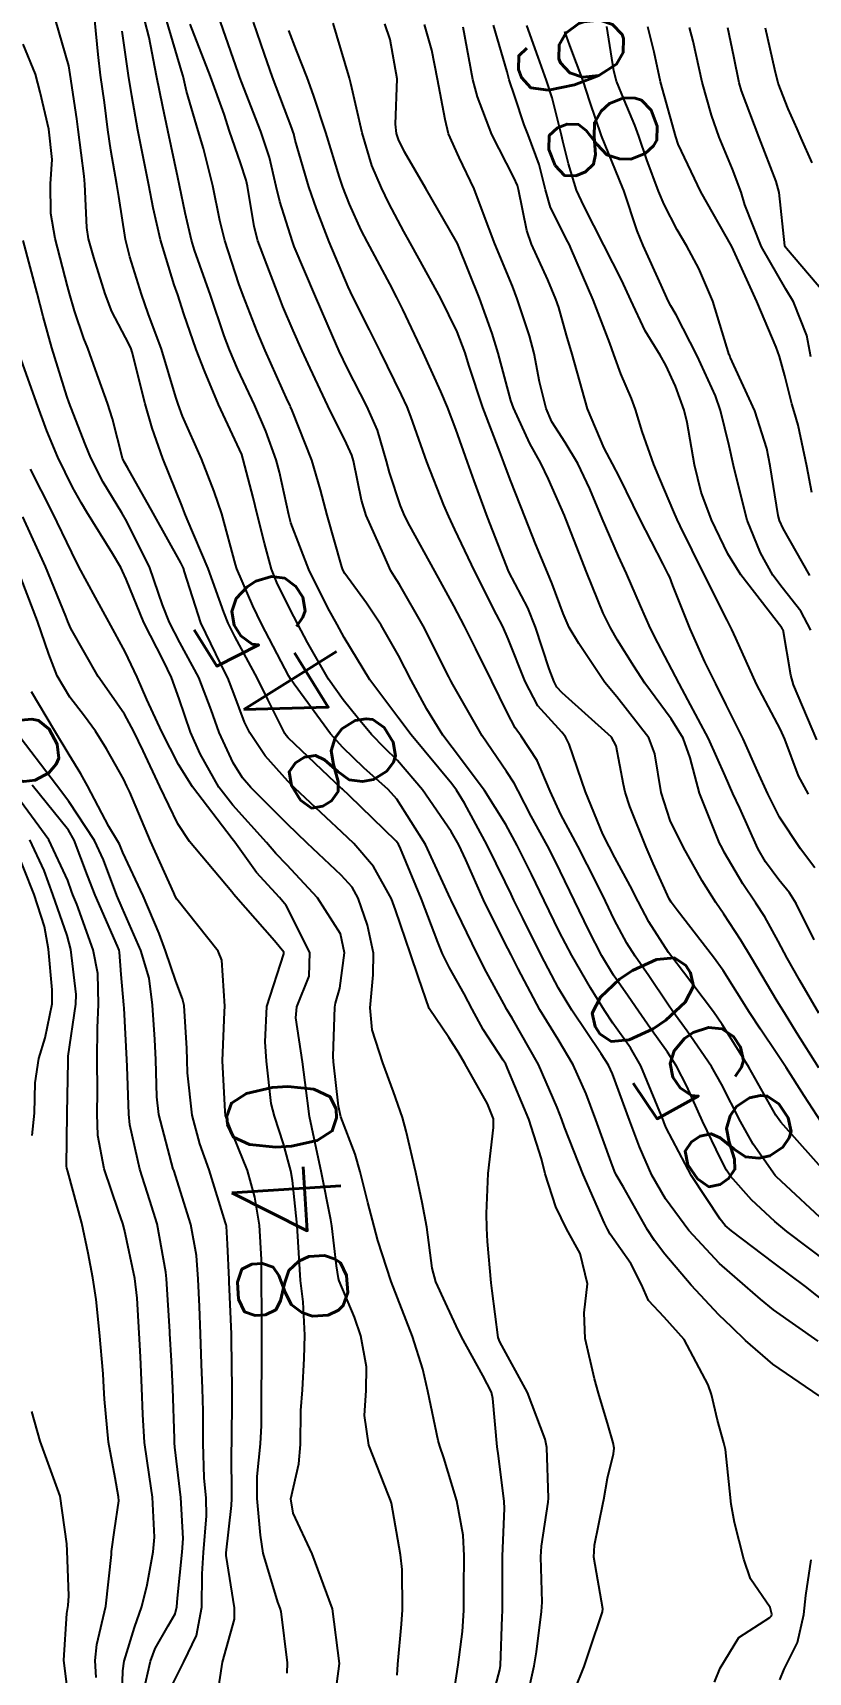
# Model space of a CAD drawing. Header units: metres. Extents: x 307586 to 320046, y 7427249 to 7434250.
# Drawn here: x 319973.7 to 320002, y 7429319.7 to 7429379.7 of the extents above; entities that cross this region are included whole.
import ezdxf
from ezdxf.enums import TextEntityAlignment as Align

# ---------------------------------------------------------------- set-up
doc = ezdxf.new("R2010")
doc.units = ezdxf.units.M
doc.header["$MEASUREMENT"] = 0
for name, color, linetype in [('Cotas', 45, 'Continuous'), ('Curvas de Nivel 1m', 11, 'Continuous'), ('Curvas de Nivel 5m', 15, 'Continuous')]:
    doc.layers.add(name, color=color, linetype=linetype)
doc.styles.add('Style-STANDARD', font='STANDARD.shx')

msp = doc.modelspace()

# ---------------------------------------------------------------- linework, layer by layer
at = {"layer": 'Curvas de Nivel 1m', "flags": 128}
for points, elevation in [([(319998.588, 7429319.369), (319998.804, 7429319.887), (319999.481, 7429321.005), (320000.621, 7429321.734), (320000.68, 7429321.801), (320000.687, 7429321.859), (320000.625, 7429322.109), (319999.914, 7429323.149), (319999.66, 7429323.875), (319999.329, 7429325.214), (319999.197, 7429325.882), (319999.155, 7429326.361), (319998.998, 7429327.885), (319998.939, 7429328.13), (319998.704, 7429328.957), (319998.483, 7429329.892), (319998.364, 7429330.247), (319997.484, 7429331.903), (319996.751, 7429332.724), (319996.176, 7429333.338), (319995.918, 7429333.923), (319995.528, 7429334.686), (319994.781, 7429335.764), (319994.675, 7429335.941), (319994.567, 7429336.162), (319993.789, 7429337.95), (319993.108, 7429339.68), (319993.008, 7429339.958), (319992.84, 7429340.402), (319992.15, 7429341.967), (319991.19, 7429343.667), (319990.997, 7429343.979), (319990.885, 7429344.185), (319990.257, 7429345.35), (319989.921, 7429345.995), (319988.955, 7429347.987), (319988.944, 7429348.01), (319988.933, 7429348.036), (319988.021, 7429350.019), (319986.978, 7429351.681), (319986.656, 7429352.035), (319985.764, 7429352.822), (319984.998, 7429353.561), (319984.551, 7429354.065), (319983.221, 7429355.878), (319983.085, 7429356.079), (319983.024, 7429356.175), (319982.028, 7429358.095), (319981.711, 7429358.752), (319981.125, 7429360.109), (319981.075, 7429360.264), (319980.57, 7429362.115), (319980.293, 7429362.936), (319979.829, 7429364.123), (319979.139, 7429365.689), (319978.971, 7429366.132), (319978.893, 7429366.387), (319978.362, 7429368.138), (319977.881, 7429369.448), (319977.628, 7429370.146), (319977.213, 7429371.513), (319977.054, 7429372.153), (319976.802, 7429373.72), (319976.737, 7429374.158), (319976.516, 7429375.421), (319976.405, 7429376.163), (319976.278, 7429377.165), (319976.129, 7429378.167), (319976.05, 7429378.918), (319975.93, 7429380.171)], 846), ([(320002.39, 7429331.844), (320000.754, 7429332.995), (320000.281, 7429333.39), (319999.709, 7429333.876), (319998.775, 7429334.691), (319997.656, 7429335.901), (319996.8, 7429337.061), (319996.306, 7429337.918), (319995.851, 7429338.952), (319995.485, 7429339.93), (319994.858, 7429341.625), (319994.712, 7429341.942), (319994.452, 7429342.359), (319993.376, 7429343.955), (319992.891, 7429344.76), (319992.256, 7429345.966), (319991.577, 7429347.326), (319991.256, 7429347.985), (319991.151, 7429348.202), (319990.94, 7429348.649), (319990.275, 7429349.997), (319989.446, 7429351.535), (319989.158, 7429352.008), (319988.985, 7429352.243), (319987.492, 7429354.025), (319987.009, 7429354.672), (319986.43, 7429355.452), (319985.991, 7429356.045), (319985.046, 7429357.592), (319984.79, 7429358.063), (319984.452, 7429358.673), (319983.75, 7429360.073), (319983.099, 7429361.788), (319983.022, 7429362.081), (319982.677, 7429363.645), (319982.555, 7429364.089), (319982.179, 7429365.14), (319981.766, 7429366.101), (319981.162, 7429367.394), (319980.851, 7429368.113), (319980.661, 7429368.632), (319980.153, 7429370.12), (319979.577, 7429371.767), (319979.466, 7429372.128), (319979.233, 7429373.128), (319979.021, 7429374.132), (319978.961, 7429374.418), (319978.593, 7429376.137), (319978.414, 7429377), (319978.183, 7429378.141), (319977.909, 7429379.542), (319977.757, 7429380.146)], 848), ([(320002.756, 7429333.193), (320001.924, 7429333.848), (320000.776, 7429334.702), (319999.215, 7429335.884), (319998.988, 7429336.08), (319998.797, 7429336.312), (319997.75, 7429337.901), (319996.83, 7429339.648), (319996.752, 7429339.831), (319996.722, 7429339.912), (319996.655, 7429340.094), (319995.9, 7429341.924), (319995.519, 7429342.58), (319994.878, 7429343.481), (319994.573, 7429343.943), (319994.06, 7429344.78), (319993.375, 7429345.955), (319992.916, 7429346.837), (319992.367, 7429347.968), (319991.898, 7429348.932), (319991.377, 7429349.984), (319990.964, 7429350.752), (319990.185, 7429351.998), (319988.998, 7429353.568), (319988.662, 7429354.013), (319988.065, 7429354.967), (319987.498, 7429356.025), (319987.036, 7429356.927), (319986.402, 7429358.04), (319985.863, 7429358.85), (319985.072, 7429359.938), (319985, 7429360.061), (319984.956, 7429360.18), (319984.425, 7429362.067), (319984.185, 7429362.997), (319983.869, 7429364.073), (319983.141, 7429365.899), (319983.087, 7429366.026), (319983.067, 7429366.081), (319982.992, 7429366.236), (319982.153, 7429368.095), (319981.864, 7429368.784), (319981.352, 7429370.108), (319981.199, 7429370.53), (319980.681, 7429372.115), (319980.502, 7429372.846), (319980.247, 7429374.12), (319979.9, 7429375.48), (319979.705, 7429376.126), (319979.285, 7429377.583), (319979.152, 7429378.131), (319979.099, 7429378.328), (319978.56, 7429380.138)], 849), ([(320002.795, 7429336.05), (320000.855, 7429337.86), (320000.813, 7429337.908), (320000.013, 7429339.061), (319999.547, 7429339.879), (319998.853, 7429341.252), (319998.48, 7429341.894), (319997.59, 7429343.188), (319997.071, 7429343.908), (319996.887, 7429344.176), (319996.194, 7429345.212), (319995.691, 7429345.928), (319995.384, 7429346.407), (319994.923, 7429347.28), (319994.604, 7429347.943), (319994.275, 7429348.611), (319993.599, 7429349.954), (319992.97, 7429351.118), (319992.578, 7429351.966), (319992.107, 7429353.086), (319991.518, 7429353.982), (319991.302, 7429354.282), (319991.011, 7429354.844), (319990.453, 7429355.996), (319989.863, 7429357.18), (319989.45, 7429358.006), (319989.06, 7429358.755), (319988.368, 7429360.017), (319987.443, 7429361.681), (319987.26, 7429362.028), (319987.107, 7429362.408), (319986.707, 7429363.625), (319986.598, 7429364.038), (319986.264, 7429365.173), (319985.871, 7429366.049), (319985.164, 7429367.434), (319984.864, 7429368.063), (319984.618, 7429368.626), (319983.995, 7429370.072), (319983.22, 7429371.896), (319983.153, 7429372.081), (319982.692, 7429373.543), (319982.563, 7429374.09), (319982.312, 7429375.152), (319981.997, 7429376.099), (319981.29, 7429377.926), (319981.22, 7429378.111), (319981.178, 7429378.227), (319980.524, 7429380.118)], 851), ([(320002.813, 7429337.853), (320001.018, 7429339.858), (320000.837, 7429340.118), (319999.849, 7429341.875), (319999.474, 7429342.486), (319998.878, 7429343.428), (319998.559, 7429343.893), (319997.46, 7429345.35), (319997.031, 7429345.909), (319996.915, 7429346.073), (319996.191, 7429347.19), (319995.798, 7429347.927), (319995.513, 7429348.506), (319994.949, 7429349.545), (319994.735, 7429349.942), (319994.513, 7429350.392), (319993.875, 7429351.951), (319993.271, 7429353.686), (319993.146, 7429353.959), (319993.005, 7429354.123), (319992.134, 7429355.093), (319991.663, 7429355.98), (319991.046, 7429357.547), (319990.845, 7429357.992), (319990.619, 7429358.433), (319989.828, 7429360.002), (319989.096, 7429361.548), (319988.876, 7429362.012), (319988.694, 7429362.427), (319988.075, 7429364.02), (319987.49, 7429365.676), (319987.355, 7429366.028), (319987.149, 7429366.469), (319986.374, 7429368.042), (319985.979, 7429368.846), (319985.366, 7429370.057), (319985.198, 7429370.419), (319984.499, 7429372.067), (319984.031, 7429373.276), (319983.755, 7429374.075), (319983.26, 7429375.788), (319983.201, 7429376.019), (319983.18, 7429376.081), (319983.128, 7429376.219), (319982.428, 7429378.093), (319982.131, 7429378.927), (319981.734, 7429380.104)], 852), ([(320002.406, 7429341.845), (320001.587, 7429343.142), (320001.151, 7429343.857), (320000.889, 7429344.288), (319999.949, 7429345.874), (319999.559, 7429346.52), (319998.929, 7429347.464), (319998.64, 7429347.893), (319998.146, 7429348.693), (319997.455, 7429349.905), (319996.968, 7429350.901), (319996.643, 7429351.915), (319996.412, 7429353.334), (319996.193, 7429353.922), (319995.025, 7429355.417), (319994.581, 7429355.945), (319993.629, 7429357.372), (319993.283, 7429357.958), (319993.058, 7429358.464), (319992.658, 7429359.555), (319992.486, 7429359.969), (319992.041, 7429361.023), (319991.668, 7429361.982), (319991.505, 7429362.382), (319991.117, 7429363.37), (319990.887, 7429363.992), (319990.736, 7429364.385), (319990.116, 7429366), (319989.612, 7429367.56), (319989.475, 7429368.007), (319989.181, 7429368.772), (319988.571, 7429370.016), (319987.777, 7429371.462), (319987.458, 7429372.028), (319987.227, 7429372.446), (319986.683, 7429373.484), (319986.41, 7429374.042), (319986.064, 7429374.86), (319985.705, 7429376.053), (319985.29, 7429377.865), (319985.244, 7429378.06), (319985.213, 7429378.141), (319984.639, 7429380.067)], 854), ([(320002.242, 7429346.525), (320001.583, 7429347.854), (320001.331, 7429348.25), (320000.942, 7429348.726), (320000.456, 7429349.383), (320000.175, 7429349.878), (319999.515, 7429351.344), (319999.269, 7429351.887), (319998.989, 7429352.532), (319998.374, 7429353.896), (319997.623, 7429355.305), (319997.298, 7429355.907), (319997.038, 7429356.421), (319996.522, 7429357.392), (319996.25, 7429357.922), (319995.885, 7429358.751), (319995.371, 7429359.936), (319995.082, 7429360.57), (319994.485, 7429361.946), (319994.031, 7429363.033), (319993.595, 7429363.955), (319993.131, 7429364.726), (319992.649, 7429365.479), (319992.432, 7429365.971), (319992.189, 7429366.943), (319991.995, 7429367.978), (319991.83, 7429368.631), (319991.376, 7429369.987), (319991.2, 7429370.443), (319990.559, 7429371.997), (319990.145, 7429373.09), (319989.801, 7429374.004), (319989.254, 7429375.146), (319988.865, 7429376.014), (319988.747, 7429376.539), (319988.458, 7429378.018), (319988.251, 7429379.073), (319987.984, 7429380.023)], 856), ([(320002.034, 7429351.854), (320001.66, 7429352.53), (320001.166, 7429353.868), (320001.008, 7429354.227), (320000.132, 7429355.879), (319999.369, 7429357.567), (319999.227, 7429357.888), (319999.056, 7429358.228), (319998.209, 7429359.899), (319997.332, 7429361.675), (319997.222, 7429361.909), (319997.106, 7429362.192), (319996.596, 7429363.396), (319996.376, 7429363.921), (319995.945, 7429365.124), (319995.703, 7429365.932), (319995.552, 7429366.329), (319995.166, 7429367.239), (319994.905, 7429367.943), (319994.762, 7429368.359), (319994.152, 7429369.95), (319993.342, 7429371.838), (319993.285, 7429371.959), (319993.224, 7429372.067), (319992.593, 7429373.326), (319992.409, 7429373.973), (319992.176, 7429374.895), (319991.773, 7429375.982), (319991.635, 7429376.351), (319991.284, 7429377.378), (319991.082, 7429377.992), (319991.005, 7429378.284), (319990.51, 7429379.998)], 858), ([(320002.342, 7429353.85), (320001.826, 7429355.053), (320001.482, 7429355.863), (320001.382, 7429356.21), (320001.102, 7429357.869), (320001.085, 7429357.902), (320001.054, 7429357.946), (319999.556, 7429359.885), (319999.084, 7429360.649), (319998.484, 7429361.896), (319998.102, 7429362.911), (319997.858, 7429363.903), (319997.59, 7429365.462), (319997.48, 7429365.907), (319997.162, 7429366.783), (319996.815, 7429367.56), (319996.601, 7429367.919), (319996.06, 7429368.805), (319995.527, 7429369.935), (319995.204, 7429370.646), (319994.551, 7429371.947), (319993.808, 7429373.383), (319993.549, 7429373.957), (319993.257, 7429374.918), (319993.051, 7429375.744), (319992.999, 7429375.964), (319992.651, 7429377.337), (319992.443, 7429377.973), (319992.146, 7429378.822), (319991.732, 7429379.984)], 859), ([(320002.42, 7429329.843), (320000.73, 7429331.003), (319999.722, 7429331.875), (319999.224, 7429332.359), (319998.752, 7429332.817), (319997.738, 7429333.9), (319996.774, 7429335.027), (319996.394, 7429335.53), (319996.148, 7429335.92), (319995.259, 7429337.48), (319995.001, 7429337.937), (319994.941, 7429338.065), (319994.818, 7429338.401), (319994.247, 7429339.946), (319993.897, 7429340.9), (319993.426, 7429341.954), (319992.872, 7429342.883), (319992.207, 7429343.967), (319991.408, 7429345.464), (319991.151, 7429345.978), (319990.91, 7429346.444), (319990.149, 7429347.998), (319989.497, 7429349.455), (319989.237, 7429350.007), (319988.96, 7429350.496), (319987.911, 7429352.021), (319986.994, 7429353.091), (319986.519, 7429353.558), (319986.052, 7429354.044), (319985.573, 7429354.616), (319985.015, 7429355.307), (319984.478, 7429356.065), (319983.705, 7429357.411), (319983.353, 7429358.077), (319983.058, 7429358.634), (319982.583, 7429359.602), (319982.394, 7429360.09), (319982.134, 7429361.048), (319981.868, 7429362.099), (319981.716, 7429362.708), (319981.357, 7429364.106), (319981.298, 7429364.281), (319981.128, 7429364.653), (319980.445, 7429366.117), (319979.934, 7429367.35), (319979.637, 7429368.125), (319979.186, 7429369.432), (319978.959, 7429370.132), (319978.833, 7429370.499), (319978.323, 7429372.139), (319978.066, 7429373.31), (319977.908, 7429374.143), (319977.557, 7429375.85), (319977.496, 7429376.148), (319977.282, 7429377.407), (319977.161, 7429378.152), (319976.93, 7429379.777)], 847), ([(320002.511, 7429339.843), (320001.871, 7429340.827), (320001.217, 7429341.856), (320000.868, 7429342.378), (320000.27, 7429343.262), (319999.875, 7429343.875), (319998.906, 7429345.404), (319998.557, 7429345.894), (319997.224, 7429347.613), (319997.004, 7429347.909), (319996.934, 7429348.035), (319996.355, 7429349.327), (319996.09, 7429349.923), (319995.499, 7429351.408), (319995.325, 7429351.935), (319995.261, 7429352.211), (319995, 7429353.634), (319994.821, 7429353.942), (319993.019, 7429355.562), (319992.828, 7429355.77), (319992.724, 7429355.964), (319992.549, 7429356.448), (319992.042, 7429357.975), (319991.763, 7429358.682), (319991.073, 7429359.99), (319990.286, 7429361.998), (319989.8, 7429363.32), (319989.556, 7429364.006), (319989.135, 7429365.214), (319988.828, 7429366.013), (319988.581, 7429366.586), (319987.934, 7429368.022), (319987.188, 7429369.586), (319987.044, 7429369.885), (319986.968, 7429370.033), (319986.713, 7429370.525), (319985.899, 7429372.05), (319985.673, 7429372.499), (319985.237, 7429373.444), (319984.994, 7429374.062), (319984.879, 7429374.431), (319984.382, 7429376.069), (319983.927, 7429377.43), (319983.695, 7429378.076), (319983.303, 7429379.065), (319983.022, 7429379.796)], 853), ([(320002.267, 7429349.167), (320001.743, 7429349.858), (320000.97, 7429351.022), (320000.541, 7429351.874), (320000.17, 7429352.7), (319999.641, 7429353.884), (319999.022, 7429355.13), (319998.636, 7429355.894), (319998.242, 7429356.696), (319997.706, 7429357.903), (319997.069, 7429359.493), (319996.954, 7429359.794), (319996.902, 7429359.913), (319996.719, 7429360.275), (319995.863, 7429361.929), (319995.613, 7429362.438), (319995.118, 7429363.456), (319994.864, 7429363.943), (319994.553, 7429364.522), (319993.942, 7429365.952), (319993.477, 7429367.65), (319993.39, 7429367.958), (319993.18, 7429368.647), (319992.893, 7429369.668), (319992.787, 7429369.966), (319992.493, 7429370.682), (319991.897, 7429371.98), (319991.724, 7429372.478), (319991.419, 7429373.987), (319991.383, 7429374.126), (319991.247, 7429374.42), (319990.447, 7429375.998), (319989.921, 7429377.366), (319989.75, 7429378.005), (319989.403, 7429379.918)], 857), ([(320002.074, 7429359.855), (320001.099, 7429361.579), (320000.969, 7429361.871), (320000.919, 7429362.057), (320000.63, 7429363.875), (320000.503, 7429364.505), (320000.071, 7429365.881), (319999.172, 7429367.845), (319999.149, 7429367.89), (319999.135, 7429367.929), (319998.538, 7429369.897), (319998.019, 7429371.093), (319997.576, 7429371.906), (319997.229, 7429372.506), (319996.748, 7429373.427), (319996.545, 7429373.92), (319996.122, 7429375.066), (319995.822, 7429375.932), (319995.676, 7429376.333), (319995.286, 7429377.256), (319995.011, 7429377.943), (319994.916, 7429378.325), (319994.65, 7429379.947)], 861), ([(320002.15, 7429362.891), (320001.971, 7429363.857), (320001.648, 7429365.36), (320001.505, 7429365.865), (320001.425, 7429366.136), (320001.166, 7429367.163), (320000.966, 7429367.872), (320000.843, 7429368.207), (320000.139, 7429369.881), (319999.223, 7429371.89), (319998.096, 7429373.901), (319997.269, 7429375.64), (319997.181, 7429375.911), (319996.769, 7429377.399), (319996.612, 7429377.92), (319996.391, 7429379.011), (319996.15, 7429379.927)], 862), ([(320002.115, 7429367.856), (320001.965, 7429368.642), (320001.486, 7429369.866), (320001.2, 7429370.329), (320000.314, 7429371.879), (319999.705, 7429373.419), (319999.564, 7429373.887), (319999.255, 7429374.72), (319998.766, 7429375.895), (319998.483, 7429376.696), (319998.137, 7429377.902), (319997.81, 7429379.403), (319997.679, 7429379.906)], 863), ([(320002.905, 7429369.844), (320001.222, 7429371.817), (320001.188, 7429371.87), (320001.171, 7429371.923), (320000.962, 7429373.873), (320000.854, 7429374.269), (320000.225, 7429375.88), (319999.585, 7429377.592), (319999.501, 7429377.888), (319999.302, 7429378.845), (319999.083, 7429379.892)], 864), ([(319991.739, 7429318.811), (319991.994, 7429319.966), (319992.078, 7429320.488), (319992.27, 7429321.964), (319992.286, 7429322.304), (319992.239, 7429323.964), (319992.26, 7429324.351), (319992.512, 7429325.962), (319992.52, 7429326.106), (319992.454, 7429327.962), (319992.398, 7429328.261), (319991.751, 7429329.97), (319990.741, 7429331.828), (319990.685, 7429331.981), (319990.463, 7429333.687), (319990.422, 7429333.985), (319990.285, 7429335.495), (319990.268, 7429335.988), (319990.255, 7429336.524), (319990.313, 7429337.987), (319990.511, 7429339.666), (319990.51, 7429339.985), (319990.294, 7429340.535), (319989.46, 7429342.001), (319989.243, 7429342.38), (319988.872, 7429342.962), (319988.153, 7429344.017), (319987.764, 7429345.151), (319987.47, 7429346.024), (319986.927, 7429347.626), (319986.777, 7429348.032), (319986.117, 7429349.214), (319985.395, 7429350.053), (319984.959, 7429350.465), (319983.242, 7429352.077), (319982.985, 7429352.33), (319982.163, 7429353.261), (319981.593, 7429354.101), (319981.398, 7429354.496), (319981.017, 7429355.54), (319980.788, 7429356.112), (319980.534, 7429356.611), (319979.8, 7429358.123), (319979.212, 7429359.988), (319979.164, 7429360.129), (319979.076, 7429360.318), (319978.065, 7429362.14), (319977.119, 7429363.808), (319976.994, 7429364.024), (319976.94, 7429364.153), (319976.573, 7429365.594), (319976.392, 7429366.161), (319975.948, 7429367.382), (319975.665, 7429368.173), (319975.53, 7429368.529), (319975.187, 7429369.545), (319975.004, 7429370.182), (319974.931, 7429370.449), (319974.48, 7429372.187), (319974.321, 7429373.1), (319974.309, 7429374.189), (319974.361, 7429375.08), (319974.247, 7429376.19), (319973.933, 7429377.543), (319973.755, 7429378.195), (319973.304, 7429379.304)], 844), ([(319990.585, 7429319.229), (319990.743, 7429319.827), (319990.765, 7429319.978), (319990.832, 7429321.765), (319990.839, 7429321.978), (319990.84, 7429323.779), (319990.843, 7429323.978), (319990.906, 7429325.732), (319990.902, 7429325.978), (319990.688, 7429327.648), (319990.648, 7429327.981), (319990.483, 7429329.755), (319990.434, 7429329.984), (319990.125, 7429330.586), (319989.34, 7429332.001), (319989.147, 7429332.404), (319988.755, 7429333.246), (319988.404, 7429334.014), (319988.268, 7429334.515), (319988.066, 7429336.017), (319987.897, 7429336.919), (319987.665, 7429338.021), (319987.32, 7429339.533), (319987.185, 7429340.026), (319986.847, 7429340.964), (319986.461, 7429342.036), (319986.073, 7429343.24), (319985.997, 7429344.043), (319986.11, 7429345.256), (319986.118, 7429346.042), (319985.896, 7429347.068), (319985.56, 7429348.051), (319985.341, 7429348.458), (319984.941, 7429348.9), (319983.688, 7429350.073), (319982.963, 7429350.77), (319981.635, 7429352.1), (319981.334, 7429352.452), (319980.992, 7429353.005), (319980.476, 7429354.115), (319980.179, 7429354.951), (319979.726, 7429356.123), (319979.042, 7429357.405), (319978.656, 7429358.134), (319978.408, 7429358.788), (319977.941, 7429360.141), (319977.098, 7429361.84), (319976.914, 7429362.153), (319976.226, 7429363.275), (319975.776, 7429364.17), (319975.591, 7429364.636), (319975.139, 7429365.797), (319974.988, 7429366.182), (319974.905, 7429366.424), (319974.354, 7429368.188), (319974.043, 7429369.333), (319973.819, 7429370.194), (319973.305, 7429372.116)], 843), ([(319988.971, 7429318.398), (319989.212, 7429320.001), (319989.379, 7429321.231), (319989.427, 7429321.998), (319989.429, 7429322.796), (319989.434, 7429323.998), (319989.397, 7429324.746), (319989.167, 7429326.002), (319988.687, 7429327.585), (319988.542, 7429328.012), (319988.49, 7429328.217), (319988.113, 7429330.016), (319987.923, 7429330.82), (319987.543, 7429332.022), (319986.763, 7429334.03), (319986.276, 7429335.535), (319986.142, 7429336.04), (319985.918, 7429336.921), (319985.636, 7429338.048), (319985.454, 7429338.686), (319984.927, 7429340.059), (319984.839, 7429340.45), (319984.66, 7429342.062), (319984.65, 7429342.277), (319984.702, 7429344.062), (319984.734, 7429344.212), (319984.89, 7429344.762), (319985.057, 7429346.058), (319984.913, 7429346.755), (319984.076, 7429348.069), (319982.945, 7429349.275), (319982.55, 7429349.687), (319982.203, 7429350.091), (319980.973, 7429351.452), (319980.466, 7429352.115), (319979.785, 7429353.333), (319979.432, 7429354.126), (319979.015, 7429355.348), (319978.729, 7429356.133), (319978.433, 7429356.735), (319977.722, 7429358.143), (319977.069, 7429359.729), (319976.943, 7429360.023), (319976.872, 7429360.153), (319976.572, 7429360.667), (319975.638, 7429362.172), (319975.438, 7429362.507), (319975.112, 7429363.094), (319974.57, 7429364.186), (319974.176, 7429365.146), (319973.797, 7429366.193), (319973.169, 7429367.936)], 842), ([(319986.981, 7429319.634), (319987.014, 7429320.026), (319987.141, 7429321.499), (319987.183, 7429322.024), (319987.164, 7429323.499), (319987.108, 7429324.025), (319986.775, 7429325.916), (319986.742, 7429326.029), (319986.666, 7429326.22), (319985.949, 7429328.041), (319985.792, 7429329.132), (319985.853, 7429330.043), (319985.86, 7429330.909), (319985.653, 7429332.046), (319985.421, 7429332.722), (319984.86, 7429334.059), (319984.841, 7429334.136), (319984.768, 7429334.603), (319984.595, 7429336.062), (319984.562, 7429336.287), (319984.21, 7429338.066), (319984.032, 7429338.856), (319983.776, 7429340.071), (319983.616, 7429341.308), (319983.518, 7429342.073), (319983.28, 7429343.675), (319983.32, 7429344.076), (319983.77, 7429345.196), (319983.786, 7429346.071), (319982.929, 7429347.789), (319982.684, 7429348.084), (319981.837, 7429348.992), (319981.042, 7429350.109), (319980.955, 7429350.23), (319979.495, 7429352.125), (319978.991, 7429352.94), (319978.38, 7429354.136), (319977.827, 7429355.329), (319977.479, 7429356.145), (319977.037, 7429357.062), (319976.433, 7429358.159), (319975.946, 7429359.051), (319975.344, 7429360.176), (319975.081, 7429360.697), (319974.368, 7429362.187), (319973.569, 7429363.745)], 841), ([(319982.959, 7429319.706), (319982.971, 7429320.076), (319982.748, 7429321.952), (319982.708, 7429322.079), (319982.625, 7429322.294), (319982.078, 7429324.086), (319981.982, 7429324.754), (319981.866, 7429326.088), (319981.862, 7429326.901), (319981.988, 7429328.087), (319982.026, 7429328.76), (319982.027, 7429330.087), (319982.03, 7429330.781), (319982.038, 7429332.087), (319982.037, 7429332.8), (319982.027, 7429334.087), (319982.02, 7429334.838), (319981.946, 7429336.088), (319981.777, 7429337.112), (319981.508, 7429338.093), (319980.83, 7429339.78), (319980.737, 7429340.007), (319980.709, 7429340.102), (319980.692, 7429340.245), (319980.6, 7429342.104), (319980.673, 7429343.895), (319980.681, 7429344.103), (319980.568, 7429345.782), (319980.442, 7429346.115), (319978.931, 7429348.018), (319978.871, 7429348.131), (319978.817, 7429348.248), (319977.968, 7429350.14), (319977.201, 7429351.927), (319977.101, 7429352.149), (319976.985, 7429352.391), (319976.358, 7429353.521), (319975.954, 7429354.166), (319975.55, 7429354.714), (319975.015, 7429355.406), (319974.552, 7429356.185), (319974.245, 7429356.977), (319973.827, 7429358.192), (319973.073, 7429360.169)], 839), ([(319980.296, 7429318.104), (319980.593, 7429320.1), (319981.038, 7429321.674), (319981.041, 7429322.096), (319980.729, 7429324.012), (319980.73, 7429324.099), (319980.924, 7429325.834), (319980.933, 7429326.097), (319980.93, 7429327.857), (319980.934, 7429328.098), (319980.951, 7429329.857), (319980.95, 7429330.098), (319980.922, 7429331.916), (319980.92, 7429332.098), (319980.846, 7429334.015), (319980.843, 7429334.099), (319980.776, 7429335.392), (319980.738, 7429336.056), (319980.732, 7429336.101), (319980.709, 7429336.177), (319980.106, 7429338.111), (319979.771, 7429339.064), (319979.485, 7429340.12), (319979.315, 7429341.664), (319979.304, 7429342.123), (319979.295, 7429342.551), (319979.189, 7429344.125), (319979.136, 7429344.378), (319978.892, 7429345.018), (319978.515, 7429346.134), (319978.282, 7429346.767), (319977.698, 7429348.142), (319976.949, 7429349.726), (319976.826, 7429350.026), (319976.76, 7429350.153), (319976.443, 7429350.676), (319975.655, 7429352.17), (319975.42, 7429352.606), (319974.994, 7429353.297), (319974.455, 7429354.185), (319973.605, 7429355.606)], 838), ([(319978.581, 7429318.916), (319979.177, 7429320.121), (319979.644, 7429321.078), (319979.84, 7429322.112), (319979.854, 7429323.331), (319979.9, 7429324.111), (319980.007, 7429325.46), (319979.994, 7429326.11), (319979.932, 7429326.853), (319979.893, 7429328.112), (319979.884, 7429329.291), (319979.862, 7429330.113), (319979.828, 7429331.012), (319979.795, 7429332.114), (319979.756, 7429333.118), (319979.708, 7429334.116), (319979.643, 7429334.988), (319979.439, 7429336.12), (319978.812, 7429338.1), (319978.8, 7429338.13), (319978.798, 7429338.145), (319978.268, 7429340.136), (319978.189, 7429340.791), (319978.156, 7429342.137), (319978.119, 7429342.889), (319978.033, 7429344.138), (319977.91, 7429345.123), (319977.615, 7429346.143), (319976.926, 7429347.702), (319976.731, 7429348.153), (319976.244, 7429349.458), (319975.915, 7429350.166), (319974.974, 7429351.587), (319974.525, 7429352.185), (319973.003, 7429354.194)], 837), ([(319977.706, 7429319.014), (319977.957, 7429320.136), (319978.132, 7429320.602), (319978.612, 7429321.435), (319978.869, 7429321.877), (319978.925, 7429322.125), (319978.946, 7429322.445), (319979.125, 7429324.123), (319979.156, 7429324.631), (319979.076, 7429326.124), (319978.854, 7429327.964), (319978.842, 7429328.128), (319978.839, 7429328.273), (319978.775, 7429330.129), (319978.728, 7429331.13), (319978.676, 7429332.131), (319978.67, 7429332.204), (319978.546, 7429334.132), (319978.522, 7429334.375), (319978.201, 7429336.136), (319977.939, 7429336.995), (319977.572, 7429338.142), (319977.209, 7429339.766), (319977.166, 7429340.147), (319977.108, 7429341.899), (319977.102, 7429342.148), (319976.997, 7429344.033), (319976.986, 7429344.149), (319976.894, 7429345.268), (319976.83, 7429346.079), (319976.819, 7429346.151), (319976.761, 7429346.296), (319975.94, 7429348.165), (319975.66, 7429348.889), (319975.176, 7429350.177), (319974.958, 7429350.541), (319973.639, 7429352.193)], 836), ([(319973.64, 7429339.377), (319973.716, 7429340.191), (319973.742, 7429341.299), (319973.88, 7429342.19), (319974.114, 7429342.944), (319974.365, 7429344.185), (319974.368, 7429344.706), (319974.23, 7429346.187), (319974.083, 7429347.021), (319973.712, 7429348.192), (319972.952, 7429350.096)], 833), ([(319975.974, 7429319.547), (319975.938, 7429320.16), (319976.006, 7429320.755), (319976.334, 7429322.154), (319976.532, 7429324.042), (319976.538, 7429324.152), (319976.651, 7429324.928), (319976.799, 7429326.011), (319976.796, 7429326.149), (319976.673, 7429326.854), (319976.431, 7429328.154), (319976.277, 7429329.725), (319976.255, 7429330.157), (319976.23, 7429330.647), (319976.093, 7429332.16), (319975.972, 7429333.378), (319975.857, 7429334.164), (319975.677, 7429335.071), (319975.452, 7429336.17), (319974.938, 7429338.051), (319974.898, 7429338.179), (319974.887, 7429338.252), (319974.914, 7429340.179), (319974.95, 7429342.09), (319974.949, 7429342.179), (319974.957, 7429342.272), (319975.231, 7429344.175), (319975.238, 7429344.526), (319975.043, 7429346.178), (319974.911, 7429346.689), (319974.388, 7429348.185), (319974.07, 7429349.061), (319973.552, 7429350.194)], 834), ([(319974.993, 7429318.589), (319974.79, 7429320.177), (319974.906, 7429321.888), (319974.954, 7429322.175), (319974.98, 7429322.528), (319974.915, 7429324.176), (319974.901, 7429324.432), (319974.663, 7429326.18), (319973.932, 7429328.188), (319973.624, 7429329.271)], 833), ([(320000.982, 7429319.463), (320001.147, 7429319.854), (320001.629, 7429320.829), (320001.866, 7429321.848), (320001.928, 7429322.549), (320002.125, 7429323.845)], 847)]:
    msp.add_lwpolyline(points, dxfattribs=dict(at, elevation=elevation))
at = {"layer": 'Curvas de Nivel 5m', "flags": 128}
for points, elevation in [([(319993.469, 7429319.066), (319993.822, 7429319.948), (319994.021, 7429320.526), (319994.5, 7429321.941), (319994.506, 7429322.059), (319994.182, 7429323.945), (319994.204, 7429324.388), (319994.524, 7429325.941), (319994.547, 7429326.059), (319994.676, 7429326.832), (319994.898, 7429327.729), (319994.924, 7429327.937), (319994.889, 7429328.131), (319994.701, 7429328.76), (319994.353, 7429329.944), (319994.198, 7429330.468), (319993.859, 7429331.949), (319993.82, 7429332.881), (319993.951, 7429333.948), (319993.674, 7429335.051), (319993.185, 7429335.956), (319992.795, 7429336.764), (319992.397, 7429337.964), (319992.262, 7429338.522), (319991.801, 7429339.97), (319991.037, 7429341.801), (319990.956, 7429341.979), (319990.864, 7429342.131), (319990.131, 7429343.247), (319989.725, 7429343.997), (319989.437, 7429344.551), (319988.898, 7429345.512), (319988.647, 7429346.013), (319988.478, 7429346.446), (319987.87, 7429348.021), (319987.105, 7429349.874), (319987.032, 7429350.029), (319986.955, 7429350.137), (319985.224, 7429351.812), (319984.983, 7429352.043), (319984.964, 7429352.06), (319983.001, 7429353.923), (319982.926, 7429354.005), (319982.876, 7429354.082), (319982.251, 7429355.327), (319981.878, 7429356.097), (319981.046, 7429357.626), (319980.801, 7429358.113), (319980.65, 7429358.521), (319980.076, 7429360.12), (319979.307, 7429361.921), (319979.22, 7429362.129), (319979.106, 7429362.423), (319978.41, 7429364.137), (319978.028, 7429365.247), (319977.765, 7429366.144), (319977.295, 7429368.024), (319977.259, 7429368.149), (319977.175, 7429368.334), (319976.55, 7429369.523), (319976.299, 7429370.163), (319975.886, 7429371.497), (319975.695, 7429372.173), (319975.639, 7429372.586), (319975.561, 7429374.175), (319975.533, 7429374.463), (319975.32, 7429376.179), (319975.269, 7429376.561), (319975.019, 7429378.183), (319974.973, 7429378.507), (319974.489, 7429380.188)], 845), ([(320002.776, 7429334.699), (320001.243, 7429335.855), (320000.797, 7429336.227), (319999.948, 7429337.016), (319999.182, 7429337.884), (319999.035, 7429338.106), (319998.819, 7429338.507), (319998.156, 7429339.897), (319997.577, 7429341.178), (319997.201, 7429341.907), (319996.868, 7429342.421), (319996.248, 7429343.291), (319995.808, 7429343.926), (319995.431, 7429344.472), (319994.896, 7429345.244), (319994.468, 7429345.944), (319993.998, 7429346.868), (319993.477, 7429347.955), (319992.944, 7429349.048), (319992.648, 7429349.662), (319992.489, 7429349.967), (319991.893, 7429351.052), (319991.415, 7429351.984), (319991.266, 7429352.267), (319990.99, 7429352.694), (319990.095, 7429353.999), (319989.022, 7429355.876), (319988.952, 7429356.011), (319988.881, 7429356.155), (319987.938, 7429358.021), (319987.068, 7429359.53), (319986.872, 7429359.834), (319986.75, 7429360.035), (319986.482, 7429360.639), (319985.856, 7429362.049), (319985.675, 7429362.618), (319985.392, 7429364.056), (319985.332, 7429364.264), (319985.129, 7429364.687), (319984.444, 7429366.067), (319983.798, 7429367.439), (319983.505, 7429368.077), (319983.18, 7429368.822), (319982.808, 7429369.705), (319982.657, 7429370.088), (319982.316, 7429370.984), (319981.889, 7429372.1), (319981.749, 7429372.623), (319981.512, 7429374.106), (319981.462, 7429374.324), (319981.251, 7429374.952), (319980.858, 7429376.114), (319980.653, 7429376.735), (319980.156, 7429378.121), (319979.408, 7429380.033)], 850), ([(320002.409, 7429343.845), (320001.712, 7429345.04), (320001.255, 7429345.857), (320000.919, 7429346.484), (320000.431, 7429347.37), (320000.1, 7429347.872), (319999.631, 7429348.574), (319998.951, 7429349.74), (319998.871, 7429349.891), (319998.781, 7429350.066), (319998.042, 7429351.899), (319997.707, 7429353.192), (319997.448, 7429353.906), (319997.014, 7429354.621), (319996.049, 7429355.925), (319995.648, 7429356.539), (319995.048, 7429357.497), (319994.785, 7429357.943), (319994.526, 7429358.477), (319993.92, 7429359.952), (319993.171, 7429361.89), (319993.144, 7429361.96), (319993.104, 7429362.053), (319992.527, 7429363.379), (319992.235, 7429363.973), (319991.84, 7429364.689), (319991.236, 7429365.989), (319991.147, 7429366.264), (319990.686, 7429367.995), (319990.463, 7429368.714), (319990.001, 7429370.002), (319989.222, 7429371.945), (319989.188, 7429372.01), (319989.145, 7429372.09), (319988.038, 7429374.022), (319987.256, 7429375.362), (319987.034, 7429375.806), (319986.961, 7429376.035), (319986.928, 7429376.375), (319986.988, 7429378.035), (319986.732, 7429379.464), (319986.532, 7429380.042)], 855), ([(320002.115, 7429357.854), (320001.755, 7429358.555), (320001.068, 7429359.416), (320000.732, 7429359.873), (320000.271, 7429360.693), (319999.79, 7429361.883), (319999.337, 7429363.671), (319999.293, 7429363.888), (319999.134, 7429364.601), (319998.81, 7429365.893), (319998.624, 7429366.43), (319997.964, 7429367.902), (319997.188, 7429369.399), (319997.001, 7429369.722), (319996.899, 7429369.914), (319996.64, 7429370.479), (319995.98, 7429371.929), (319995.759, 7429372.463), (319995.276, 7429373.94), (319995.244, 7429374.03), (319994.454, 7429375.948), (319994.037, 7429377.201), (319993.783, 7429377.955), (319993.306, 7429379.248), (319993.113, 7429379.765)], 860), ([(320002.164, 7429374.952), (320001.757, 7429375.863), (320001.614, 7429376.203), (320001.284, 7429376.932), (320000.927, 7429377.874), (320000.805, 7429378.368), (320000.455, 7429379.879)], 865), ([(319984.624, 7429318.11), (319984.876, 7429320.056), (319984.623, 7429322.06), (319983.874, 7429324.068), (319983.183, 7429325.55), (319983.092, 7429326.076), (319983.394, 7429327.361), (319983.453, 7429328.072), (319983.465, 7429329.312), (319983.518, 7429330.072), (319983.588, 7429331.214), (319983.614, 7429332.071), (319983.544, 7429333.283), (319983.452, 7429334.073), (319983.366, 7429335.486), (319983.333, 7429336.074), (319983.158, 7429337.726), (319983.096, 7429338.077), (319982.823, 7429339.066), (319982.493, 7429340.083), (319982.382, 7429340.542), (319982.209, 7429342.087), (319982.153, 7429342.805), (319982.223, 7429344.087), (319982.835, 7429346.014), (319982.839, 7429346.081), (319982.504, 7429346.491), (319981.086, 7429348.108), (319981.016, 7429348.191), (319980.935, 7429348.29), (319979.386, 7429350.126), (319978.963, 7429350.775), (319978.304, 7429352.137), (319977.697, 7429353.441), (319977.352, 7429354.147), (319977.009, 7429354.782), (319976.456, 7429355.597), (319976.053, 7429356.165), (319975.049, 7429357.925), (319974.943, 7429358.181), (319974.871, 7429358.366), (319974.123, 7429360.189), (319973.288, 7429362.01)], 840), ([(319976.905, 7429318.147), (319976.945, 7429319.791), (319976.999, 7429320.146), (319977.379, 7429321.375), (319977.648, 7429322.14), (319977.836, 7429322.932), (319978.059, 7429324.136), (319978.108, 7429324.676), (319978.031, 7429326.136), (319977.927, 7429326.884), (319977.745, 7429328.139), (319977.679, 7429329.164), (319977.651, 7429330.141), (319977.597, 7429331.274), (319977.548, 7429332.142), (319977.473, 7429333.425), (319977.385, 7429334.144), (319977.007, 7429335.921), (319976.947, 7429336.148), (319976.79, 7429336.602), (319976.267, 7429338.158), (319976.041, 7429339.378), (319976.017, 7429340.162), (319976.027, 7429340.981), (319976.013, 7429342.163), (319976.023, 7429343.311), (319976.056, 7429344.162), (319976.032, 7429345.301), (319975.868, 7429346.166), (319975.263, 7429347.839), (319975.119, 7429348.177), (319975.069, 7429348.313), (319974.938, 7429348.701), (319974.25, 7429350.187), (319972.979, 7429351.925)], 835)]:
    msp.add_lwpolyline(points, dxfattribs=dict(at, elevation=elevation))

# ---------------------------------------------------------------- texts
at = {"layer": 'Cotas', "style": 'Style-STANDARD'}
for s, rotation, p in [('860', 110.93779, (319993.399, 7429378.789, 860)), ('835', 118.15454, (319971.167, 7429355.771, 835)), ('845', 121.98463, (319983.323, 7429355.618, 845)), ('850', 123.91404, (319997.714, 7429341.75, 850)), ('840', 93.61595, (319982.963, 7429336.934, 840))]:
    msp.add_text(s, height=4, rotation=rotation, dxfattribs=at).set_placement(p, align=Align.MIDDLE_CENTER)

doc.saveas('drawing.dxf')
